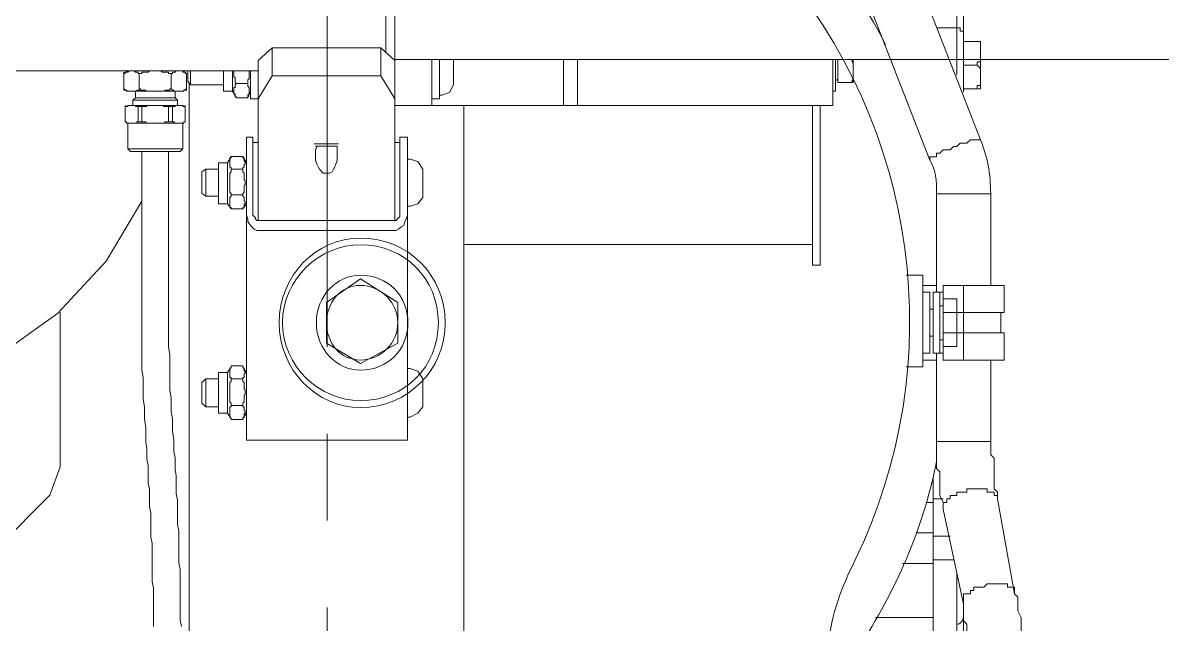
# Model space of a CAD drawing. Header units: millimetres. Extents: x 25083 to 52777, y 24772 to 45779.
# Drawn here: x 49714.1 to 49839, y 36841.2 to 36907.1 of the extents above; entities that cross this region are included whole.
import ezdxf

# ---------------------------------------------------------------- set-up
doc = ezdxf.new("R2010")
doc.units = ezdxf.units.MM
doc.layers.add('小车', color=7, linetype='Continuous')

# ---------------------------------------------------------------- blocks, each defined once
blk = doc.blocks.new('zw$D2F4')
at = {"color": 7, "lineweight": 5}
for points in [[(929.14, 1013.81), (918, 1042.4)], [(923.57, 1011.58), (912.43, 1040.18)], [(926.54, 1037.21), (926.54, 1020.87)], [(927.28, 1036.09), (927.28, 1019.01)], [(924.31, 1026.06), (926.54, 1026.06)], [(927.28, 1025.32), (927.28, 1025.69), (926.91, 1025.69), (926.91, 1026.06), (926.54, 1026.06)], [(929.14, 1024.58), (927.28, 1024.58)], [(928.77, 1024.58), (929.14, 1024.58), (929.14, 1023.47)], [(929.14, 1019.38), (929.14, 1024.58)], [(929.14, 1023.47), (929.14, 1022.35), (928.77, 1022.35), (928.77, 1021.98)], [(927.28, 1021.98), (928.77, 1021.98)], [(928.77, 1021.98), (929.14, 1021.61), (929.14, 1020.87)], [(929.14, 1020.87), (929.14, 1019.75), (928.77, 1019.75), (928.77, 1019.38)], [(927.28, 1019.38), (929.14, 1019.38)], [(923.57, 1011.58), (923.57, 1011.95), (924.31, 1011.95), (924.31, 1012.32), (924.68, 1012.32), (925.06, 1012.7), (925.8, 1012.7), (926.17, 1013.07), (926.54, 1013.07)], [(926.54, 1013.07), (926.91, 1013.44), (927.65, 1013.44), (928.03, 1013.81), (929.14, 1013.81)], [(924.31, 997.1), (924.31, 1007.87)], [(924.31, 1007.87), (930.25, 1007.87)], [(930.25, 997.84), (930.25, 1007.87)], [(861.18, 998.58), (857.47, 995.98)], [(865.27, 995.98), (861.18, 998.58)], [(922.83, 998.96), (920.97, 998.96)], [(922.83, 988.93), (922.83, 998.96)], [(924.31, 997.84), (922.83, 997.84)], [(925.06, 995.61), (925.06, 997.84)], [(931.74, 997.84), (925.06, 997.84)], [(927.28, 989.67), (927.28, 997.84)], [(931.74, 994.87), (931.74, 997.84)], [(922.83, 997.1), (923.57, 997.1)], [(923.57, 990.41), (923.57, 997.1)], [(923.94, 997.1), (923.94, 990.41)], [(925.06, 997.1), (923.94, 997.1)], [(924.68, 990.41), (924.68, 997.1)], [(857.47, 995.98), (857.47, 991.53)], [(865.27, 991.53), (865.27, 995.98)], [(924.68, 995.61), (925.06, 995.61)], [(925.06, 996.36), (925.06, 991.16)], [(925.06, 996.36), (926.54, 996.36)], [(926.54, 996.36), (926.54, 995.61)], [(926.54, 996.36), (926.54, 995.98)], [(926.54, 991.53), (926.54, 995.98)], [(926.54, 995.61), (926.54, 994.87)], [(923.57, 995.24), (923.94, 995.24)], [(925.06, 994.87), (926.54, 994.87)], [(931.74, 994.87), (926.54, 994.87)], [(926.54, 994.87), (926.54, 993.76)], [(931.37, 992.64), (931.37, 994.87)], [(926.54, 993.76), (926.54, 992.64)], [(857.47, 991.53), (861.18, 989.3)], [(861.18, 989.3), (865.27, 991.53)], [(923.57, 992.27), (923.94, 992.27)], [(924.68, 991.9), (925.06, 991.9)], [(925.06, 992.64), (926.54, 992.64)], [(925.06, 991.9), (925.06, 989.67)], [(931.74, 992.64), (926.54, 992.64)], [(926.54, 992.64), (926.54, 991.9)], [(926.54, 991.9), (926.54, 991.16)], [(926.54, 991.16), (926.54, 991.53)], [(931.74, 989.67), (931.74, 992.64)], [(923.57, 990.41), (922.83, 990.41)], [(925.06, 990.41), (923.94, 990.41)], [(924.31, 980.76), (924.31, 990.41)], [(925.06, 991.16), (926.54, 991.16)], [(924.31, 989.67), (922.83, 989.67)], [(931.74, 989.67), (925.06, 989.67)], [(930.25, 980.76), (930.25, 989.67)], [(922.83, 988.93), (920.97, 988.93)], [(924.31, 980.76), (930.25, 980.76)], [(925.06, 973.33), (925.06, 974.07), (924.68, 974.82), (924.68, 977.42), (924.31, 977.79), (924.31, 980.76)], [(931, 974.45), (931, 975.19), (930.63, 975.56), (930.63, 978.9), (930.25, 979.27), (930.25, 980.76)], [(923.94, 951.42), (923.94, 976.67)], [(925.06, 973.33), (925.06, 974.07), (925.43, 974.07), (925.43, 974.45), (925.8, 974.45), (925.8, 974.82), (926.54, 974.82), (926.54, 975.19), (927.65, 975.19), (927.65, 975.56), (928.03, 975.56)], [(928.03, 975.56), (929.88, 975.56), (929.88, 975.19), (930.25, 975.19), (930.63, 975.19), (930.63, 974.82), (931, 974.82), (931, 974.45)], [(923.94, 974.07), (923.2, 974.07)], [(923.94, 974.45), (925.06, 974.45)], [(932.85, 964.05), (931, 974.45)], [(927.28, 962.93), (925.06, 973.33)], [(923.94, 970.73), (922.08, 970.73)], [(923.94, 970.36), (925.8, 970.36)], [(923.94, 967.39), (920.6, 967.39)], [(923.94, 967.76), (926.17, 967.76)], [(926.54, 966.28), (926.54, 954.76)], [(927.28, 962.93), (927.28, 964.05), (927.65, 964.05), (928.03, 964.05), (928.03, 964.42), (928.4, 964.42), (928.4, 964.79), (929.51, 964.79), (929.88, 965.16)], [(929.88, 965.16), (932.11, 965.16), (932.11, 964.79), (932.48, 964.79), (932.85, 964.79), (932.85, 964.05)], [(927.65, 956.99), (927.65, 960.71), (927.28, 961.08), (927.28, 962.93)], [(933.6, 956.99), (933.6, 961.45), (933.23, 962.19), (933.23, 963.68), (932.85, 964.05)], [(927.28, 962.19), (927.28, 954.76)], [(917.63, 961.45), (923.94, 961.45)]]:
    blk.add_lwpolyline(points, dxfattribs=at)
for points in [[(918.74, 1024.21), (916.51, 1028.66), (913.54, 1032.75), (910.2, 1036.46)], [(915.4, 967.76), (925.8, 989.3), (922.46, 1015.3), (906.49, 1033.49)], [(930.25, 1007.87), (930.25, 1010.1), (929.88, 1011.95), (929.14, 1013.81)], [(924.31, 1007.87), (924.31, 1009.35), (924.31, 1010.47), (923.57, 1011.58)], [(915.77, 958.11), (919.86, 964.42), (922.83, 971.1), (924.31, 978.53)], [(915.4, 967.76), (913.91, 964.79), (912.8, 961.82), (912.43, 958.48)], [(926.54, 960.71), (926.91, 960.71), (927.28, 961.08), (927.28, 961.82)]]:
    blk.add_open_spline(points, degree=3, dxfattribs=at)
for points in [[(861.18, 1003.04), (856.35, 1003.04), (852.27, 998.96), (852.27, 993.76), (852.27, 988.56), (856.35, 984.47), (861.18, 984.47), (866.38, 984.47), (870.47, 988.56), (870.47, 993.76), (870.47, 998.96), (866.38, 1003.04), (861.18, 1003.04)], [(861.18, 1002.3), (856.73, 1002.3), (852.64, 998.58), (852.64, 993.76), (852.64, 988.93), (856.73, 985.22), (861.18, 985.22), (866.01, 985.22), (869.72, 988.93), (869.72, 993.76), (869.72, 998.58), (866.01, 1002.3), (861.18, 1002.3)], [(861.18, 998.96), (858.58, 998.96), (856.35, 996.73), (856.35, 993.76), (856.35, 990.79), (858.58, 988.56), (861.18, 988.56), (864.15, 988.56), (866.38, 990.79), (866.38, 993.76), (866.38, 996.73), (864.15, 998.96), (861.18, 998.96)], [(861.18, 997.84), (858.95, 997.84), (857.47, 995.98), (857.47, 993.76), (857.47, 991.53), (858.95, 989.67), (861.18, 989.67), (863.41, 989.67), (865.27, 991.53), (865.27, 993.76), (865.27, 995.98), (863.41, 997.84), (861.18, 997.84)]]:
    blk.add_open_spline(points, degree=3, knots=[0, 0, 0, 0, 1, 1, 1, 2, 2, 2, 3, 3, 3, 4, 4, 4, 4], dxfattribs=at)
blk = doc.blocks.new('A$C1A4175F5')
at = {"layer": '小车', "color": 7, "lineweight": 0}
for points in [[(1126.185, 883.869), (1126.185, 950.922)], [(1123.665, 890.029), (1123.665, 890.169)], [(1124.925, 890.169), (1124.785, 890.169), (1124.645, 890.169), (1124.505, 890.169), (1124.365, 890.169), (1124.225, 890.169), (1124.085, 890.169), (1123.945, 890.169), (1123.945, 890.029), (1123.805, 890.029), (1123.665, 890.029)], [(1124.925, 890.169), (1123.665, 890.169)], [(1123.665, 888.489), (1123.665, 890.029)], [(1125.345, 890.169), (1125.205, 890.169), (1125.065, 890.169), (1124.925, 890.169)], [(1126.185, 890.169), (1124.925, 890.169)], [(1126.185, 890.029), (1126.045, 890.029), (1125.905, 890.029), (1125.765, 890.169), (1125.625, 890.169), (1125.485, 890.169), (1125.345, 890.169)], [(1121.145, 887.929), (1126.185, 887.929)], [(1121.145, 884.709), (1121.145, 887.929)], [(1122.685, 888.209), (1126.185, 888.209)], [(1122.685, 888.209), (1122.685, 887.929)], [(1126.185, 888.489), (1123.665, 888.489)], [(1123.945, 888.489), (1123.945, 888.209)], [(1103.647, 886.529), (1105.187, 886.529)], [(1103.647, 886.529), (1103.647, 885.689)], [(1105.187, 885.689), (1103.647, 885.689)], [(1105.187, 886.529), (1121.145, 886.529)], [(1121.145, 885.689), (1105.187, 885.689)], [(1105.887, 885.689), (1105.887, 847.473)], [(1121.145, 884.709), (1121.145, 862.452)], [(1126.185, 883.869), (1126.185, 868.891)], [(1126.185, 839.914), (1126.185, 868.891)], [(1121.145, 862.452), (1121.145, 859.932)], [(1121.145, 859.932), (1121.145, 858.392)], [(1121.145, 859.932), (1126.185, 859.932)], [(1121.145, 852.793), (1121.145, 858.392)], [(1121.145, 858.392), (1122.685, 858.392)], [(1126.185, 858.392), (1121.145, 858.392)], [(1122.685, 858.392), (1126.185, 858.392)], [(1121.145, 852.793), (1121.145, 848.593)], [(1121.145, 848.593), (1121.145, 843.973)], [(1121.145, 847.473), (1061.651, 847.473)], [(1123.385, 846.353), (1122.545, 845.933), (1122.265, 845.093)], [(1123.385, 846.353), (1126.185, 846.353)], [(1121.845, 844.813), (1126.185, 844.813)], [(1121.845, 844.813), (1121.845, 843.973)], [(1122.265, 845.093), (1122.265, 844.813)], [(1088.109, 842.994), (1087.409, 842.434), (1086.989, 841.594)], [(1088.109, 842.994), (1091.188, 842.994)], [(1092.308, 841.594), (1092.028, 842.434), (1091.188, 842.994)], [(1111.066, 842.994), (1110.366, 842.434), (1110.086, 841.594)], [(1111.066, 842.994), (1114.146, 842.994)], [(1115.266, 841.594), (1114.986, 842.434), (1114.146, 842.994)], [(1121.145, 843.973), (1123.665, 843.973)], [(1121.145, 843.973), (1121.145, 839.914)], [(1123.665, 843.973), (1126.185, 843.973)], [(1084.469, 841.314), (1084.469, 841.174), (1084.469, 841.034), (1084.469, 840.894), (1084.469, 840.754), (1084.469, 840.474), (1084.469, 840.334), (1084.469, 840.054), (1084.469, 839.774)], [(1084.469, 841.314), (1109.526, 841.314)], [(1086.989, 841.594), (1086.989, 841.314)], [(1092.308, 841.594), (1092.308, 841.314)], [(1109.526, 841.314), (1109.106, 841.314), (1108.686, 841.174), (1108.406, 841.034), (1107.987, 840.894), (1107.847, 840.614), (1107.567, 840.334), (1107.427, 840.054), (1107.427, 839.774)], [(1109.526, 840.474), (1109.386, 840.474), (1109.106, 840.474), (1108.966, 840.474), (1108.826, 840.334), (1108.686, 840.194), (1108.546, 840.054), (1108.546, 839.914), (1108.546, 839.774)], [(1117.086, 840.474), (1108.966, 840.474)], [(1109.526, 841.314), (1113.446, 841.314)], [(1113.446, 840.474), (1109.526, 840.474)], [(1110.086, 841.594), (1110.086, 841.314)], [(1111.206, 840.474), (1111.346, 840.474)], [(1113.446, 841.314), (1115.266, 841.314)], [(1115.266, 840.474), (1113.446, 840.474)], [(1114.146, 840.474), (1114.286, 840.474)], [(1115.266, 841.594), (1115.266, 841.314)], [(1116.106, 841.314), (1115.266, 841.314)], [(1115.266, 840.474), (1116.106, 840.474)], [(1116.106, 841.314), (1117.646, 841.314)], [(1117.646, 840.474), (1116.106, 840.474)], [(1117.086, 839.914), (1117.086, 840.474)], [(1117.646, 840.474), (1117.646, 841.314)], [(1084.469, 839.774), (1084.469, 825.075)], [(1107.427, 825.075), (1107.427, 839.774)], [(1108.546, 839.914), (1121.845, 839.914)], [(1108.546, 839.774), (1108.546, 825.075)], [(1121.845, 839.914), (1124.365, 838.374)], [(1126.045, 839.914), (1121.845, 839.914)], [(1126.045, 839.914), (1136.264, 839.914)], [(1126.045, 839.914), (1127.445, 838.374)], [(1124.365, 838.374), (1127.445, 838.374)], [(1124.365, 838.374), (1124.365, 826.475)], [(1135.424, 838.934), (1126.885, 838.934)], [(1127.445, 826.475), (1127.445, 838.374)], [(1116.666, 833.614), (1116.246, 833.614), (1115.826, 833.614), (1115.406, 833.614), (1115.126, 833.614), (1114.706, 833.474), (1114.426, 833.335), (1114.146, 833.195), (1113.866, 833.055), (1113.726, 832.775), (1113.726, 832.495), (1113.726, 832.355), (1113.726, 832.075), (1113.866, 831.935), (1114.146, 831.655), (1114.426, 831.515), (1114.706, 831.375), (1115.126, 831.235), (1115.406, 831.235), (1115.826, 831.235), (1116.246, 831.235), (1116.666, 831.375)], [(1116.666, 831.235), (1116.666, 833.614)], [(1116.946, 831.095), (1116.946, 833.754)], [(1124.365, 826.475), (1121.845, 824.935)], [(1127.445, 826.475), (1124.365, 826.475)], [(1127.445, 826.475), (1126.045, 824.935)], [(1084.469, 825.075), (1084.469, 824.795), (1084.469, 824.515), (1084.469, 824.235), (1084.469, 824.095), (1084.469, 823.815), (1084.469, 823.675)], [(1107.427, 825.075), (1107.427, 824.795), (1107.567, 824.515), (1107.847, 824.235), (1107.987, 824.095), (1108.406, 823.815), (1108.686, 823.815), (1109.106, 823.675), (1109.526, 823.675)], [(1108.546, 825.075), (1108.546, 824.935), (1108.546, 824.795), (1108.686, 824.655), (1108.826, 824.655), (1108.966, 824.515), (1109.106, 824.375), (1109.386, 824.375), (1109.526, 824.375)], [(1121.845, 824.935), (1108.546, 824.935)], [(1109.106, 824.375), (1117.086, 824.375)], [(1109.526, 824.375), (1113.446, 824.375)], [(1111.206, 824.375), (1111.346, 824.375)], [(1113.446, 824.375), (1115.266, 824.375)], [(1114.146, 824.375), (1114.286, 824.375)], [(1116.106, 824.375), (1115.266, 824.375)], [(1116.106, 824.375), (1117.646, 824.375)], [(1117.086, 824.935), (1117.086, 824.375)], [(1117.646, 824.375), (1117.646, 823.675)], [(1121.845, 824.935), (1126.045, 824.935)], [(1121.845, 824.095), (1121.845, 824.935)], [(1124.925, 824.935), (1124.925, 751.163)], [(1109.526, 823.675), (1084.469, 823.675)], [(1086.709, 823.256), (1086.849, 823.256), (1086.989, 823.396), (1087.129, 823.396), (1087.269, 823.396), (1087.409, 823.396), (1087.409, 823.536), (1087.549, 823.536), (1087.689, 823.536), (1087.689, 823.396), (1087.829, 823.396), (1087.969, 823.396), (1088.109, 823.396), (1088.109, 823.256), (1088.249, 823.256)], [(1086.709, 823.256), (1086.709, 821.996)], [(1086.849, 823.256), (1086.709, 823.256)], [(1087.409, 823.675), (1086.849, 823.256)], [(1088.249, 823.256), (1088.389, 823.256), (1088.529, 823.256), (1088.669, 823.396), (1088.809, 823.396), (1088.948, 823.396), (1089.088, 823.396), (1089.228, 823.396), (1089.368, 823.396), (1089.508, 823.536), (1089.648, 823.536), (1089.788, 823.536), (1089.928, 823.536), (1090.068, 823.396), (1090.208, 823.396), (1090.348, 823.396), (1090.488, 823.396), (1090.628, 823.396), (1090.768, 823.396), (1090.908, 823.256), (1091.048, 823.256), (1091.188, 823.256)], [(1088.249, 823.256), (1088.249, 821.996)], [(1091.188, 823.256), (1091.328, 823.256), (1091.328, 823.396), (1091.468, 823.396)], [(1091.188, 823.256), (1091.188, 821.996)], [(1091.468, 823.396), (1091.608, 823.396), (1091.748, 823.396), (1091.748, 823.536), (1091.888, 823.536), (1092.028, 823.536), (1092.028, 823.396), (1092.168, 823.396), (1092.308, 823.396), (1092.448, 823.256), (1092.588, 823.256)], [(1091.888, 823.675), (1092.448, 823.256)], [(1092.588, 823.256), (1092.588, 821.996)], [(1113.446, 823.675), (1109.526, 823.675)], [(1110.366, 823.675), (1109.806, 823.256)], [(1109.806, 823.256), (1109.946, 823.256), (1109.946, 823.396), (1110.086, 823.396), (1110.226, 823.396)], [(1109.806, 823.256), (1109.806, 821.996)], [(1109.806, 823.256), (1109.946, 823.256)], [(1110.226, 823.396), (1110.366, 823.396), (1110.366, 823.536), (1110.506, 823.536), (1110.646, 823.536), (1110.646, 823.396), (1110.786, 823.396), (1110.926, 823.396), (1111.066, 823.396), (1111.206, 823.256), (1111.346, 823.256)], [(1111.346, 823.256), (1111.486, 823.256), (1111.626, 823.396), (1111.766, 823.396), (1111.906, 823.396), (1112.046, 823.396), (1112.186, 823.396), (1112.326, 823.396), (1112.466, 823.536), (1112.606, 823.536), (1112.746, 823.536), (1112.886, 823.536), (1113.026, 823.396), (1113.166, 823.396), (1113.306, 823.396), (1113.446, 823.396), (1113.586, 823.396), (1113.726, 823.396), (1113.866, 823.256), (1114.006, 823.256), (1114.146, 823.256)], [(1111.346, 821.996), (1111.346, 823.256)], [(1115.266, 823.675), (1113.446, 823.675)], [(1114.146, 823.256), (1114.286, 823.256), (1114.426, 823.396), (1114.566, 823.396), (1114.706, 823.396), (1114.706, 823.536), (1114.846, 823.536), (1114.986, 823.536), (1114.986, 823.396), (1115.126, 823.396), (1115.266, 823.396), (1115.406, 823.396), (1115.406, 823.256), (1115.546, 823.256)], [(1114.146, 823.256), (1114.146, 821.996)], [(1114.846, 823.675), (1115.546, 823.256)], [(1115.266, 823.675), (1116.106, 823.675)], [(1115.546, 823.256), (1115.546, 821.996)], [(1117.646, 823.675), (1116.106, 823.675)], [(1124.925, 824.095), (1121.845, 824.095)], [(1122.685, 824.095), (1121.985, 823.815)], [(1121.985, 823.815), (1122.125, 823.815), (1122.265, 823.815), (1122.405, 823.955), (1122.545, 823.955), (1122.685, 823.955), (1122.825, 823.955), (1122.965, 823.955), (1123.105, 823.955), (1123.245, 823.815), (1123.385, 823.815), (1123.525, 823.815)], [(1121.985, 823.815), (1121.985, 822.556)], [(1123.525, 823.815), (1123.665, 823.815), (1123.805, 823.815), (1123.945, 823.815), (1124.085, 823.955), (1124.225, 823.955), (1124.365, 823.955), (1124.505, 823.955), (1124.645, 823.955), (1124.785, 823.955), (1124.925, 823.955)], [(1123.525, 823.815), (1123.525, 822.556)], [(1086.849, 821.996), (1086.709, 821.996)], [(1086.709, 821.996), (1086.849, 821.996)], [(1088.249, 821.996), (1088.109, 821.996), (1088.109, 821.856), (1087.969, 821.856), (1087.829, 821.856), (1087.689, 821.856), (1087.549, 821.856), (1087.409, 821.856), (1087.269, 821.856), (1087.129, 821.856), (1086.989, 821.856), (1086.849, 821.996)], [(1087.409, 821.576), (1086.849, 821.996)], [(1091.188, 821.996), (1091.048, 821.996), (1090.908, 821.996), (1090.768, 821.856), (1090.628, 821.856), (1090.488, 821.856), (1090.348, 821.856), (1090.208, 821.856), (1090.068, 821.856), (1089.928, 821.856), (1089.788, 821.856), (1089.648, 821.856), (1089.508, 821.856), (1089.368, 821.856), (1089.228, 821.856), (1089.088, 821.856), (1088.948, 821.856), (1088.809, 821.856), (1088.669, 821.856), (1088.529, 821.996), (1088.389, 821.996), (1088.249, 821.996)], [(1092.588, 821.996), (1092.448, 821.996), (1092.308, 821.856), (1092.168, 821.856), (1092.028, 821.856), (1091.888, 821.856), (1091.748, 821.856), (1091.608, 821.856), (1091.468, 821.856), (1091.328, 821.856), (1091.328, 821.996), (1091.188, 821.996)], [(1091.888, 821.576), (1092.448, 821.996)], [(1109.806, 821.996), (1109.946, 821.996)], [(1111.346, 821.996), (1111.206, 821.996), (1111.066, 821.856), (1110.926, 821.856), (1110.786, 821.856), (1110.646, 821.856), (1110.506, 821.856), (1110.366, 821.856), (1110.226, 821.856), (1110.086, 821.856), (1109.946, 821.856), (1109.946, 821.996), (1109.806, 821.996)], [(1110.366, 821.576), (1109.806, 821.996)], [(1112.606, 821.856), (1112.466, 821.856), (1112.326, 821.856), (1112.186, 821.856), (1112.046, 821.856), (1111.906, 821.856), (1111.766, 821.856), (1111.626, 821.856), (1111.486, 821.996), (1111.346, 821.996)], [(1114.146, 821.996), (1114.006, 821.996), (1113.866, 821.996), (1113.726, 821.856), (1113.586, 821.856), (1113.446, 821.856), (1113.306, 821.856), (1113.166, 821.856), (1113.026, 821.856), (1112.886, 821.856), (1112.746, 821.856), (1112.606, 821.856)], [(1115.546, 821.996), (1115.406, 821.996), (1115.406, 821.856), (1115.266, 821.856), (1115.126, 821.856), (1114.986, 821.856), (1114.846, 821.856), (1114.706, 821.856), (1114.566, 821.856), (1114.426, 821.856), (1114.286, 821.996), (1114.146, 821.996)], [(1114.846, 821.576), (1115.546, 821.996)], [(1123.525, 822.556), (1123.385, 822.416), (1123.245, 822.416), (1123.105, 822.416), (1123.105, 822.276), (1122.965, 822.276), (1122.825, 822.276), (1122.685, 822.276), (1122.545, 822.276), (1122.405, 822.276), (1122.405, 822.416), (1122.265, 822.416), (1122.125, 822.416), (1121.985, 822.556)], [(1122.685, 822.136), (1121.985, 822.556)], [(1122.685, 822.136), (1124.925, 822.136)], [(1122.685, 822.136), (1122.685, 821.156)], [(1124.925, 822.276), (1124.785, 822.276), (1124.645, 822.276), (1124.505, 822.276), (1124.365, 822.276), (1124.225, 822.276), (1124.225, 822.416), (1124.085, 822.416), (1123.945, 822.416), (1123.805, 822.416), (1123.665, 822.416), (1123.525, 822.556)], [(1087.409, 821.576), (1091.888, 821.576)], [(1087.409, 821.576), (1087.409, 820.596)], [(1087.409, 820.596), (1091.888, 820.596)], [(1088.109, 820.596), (1088.109, 819.196)], [(1091.188, 820.596), (1091.188, 819.196)], [(1091.888, 821.576), (1091.888, 820.596)], [(1110.366, 821.576), (1110.366, 820.596)], [(1110.366, 821.576), (1114.846, 821.576)], [(1110.366, 820.596), (1114.846, 820.596)], [(1111.206, 820.596), (1111.206, 819.196)], [(1114.146, 820.596), (1114.146, 819.196)], [(1114.846, 821.576), (1114.846, 820.596)], [(1122.685, 821.156), (1124.925, 821.156)], [(1123.385, 821.156), (1123.385, 817.516)], [(1088.109, 819.196), (1091.188, 819.196)], [(1088.529, 818.776), (1088.109, 819.196)], [(1090.768, 818.776), (1091.188, 819.196)], [(1111.486, 818.776), (1111.206, 819.196)], [(1111.206, 819.196), (1114.146, 819.196)], [(1113.866, 818.776), (1114.146, 819.196)], [(1090.768, 818.776), (1088.529, 818.776)], [(1113.866, 818.776), (1111.486, 818.776)], [(1123.525, 817.376), (1062.491, 817.376)], [(1119.325, 816.956), (1119.325, 816.816), (1119.185, 816.816), (1119.185, 816.676), (1119.185, 816.536), (1119.185, 816.396), (1119.185, 816.256)], [(1119.185, 816.676), (1119.325, 816.956)], [(1119.325, 816.956), (1119.465, 816.956)], [(1119.325, 816.956), (1121.005, 816.956)], [(1119.325, 816.956), (1121.005, 816.956)], [(1121.005, 816.956), (1121.145, 816.956)], [(1121.145, 816.676), (1121.005, 816.676), (1121.005, 816.816), (1121.005, 816.956)], [(1121.145, 816.676), (1121.005, 816.956)], [(1122.965, 817.096), (1122.825, 817.096), (1122.825, 816.956), (1122.825, 816.816), (1122.685, 816.816), (1122.685, 816.676), (1122.685, 816.536), (1122.685, 816.396), (1122.685, 816.256)], [(1122.685, 816.676), (1122.965, 817.096)], [(1122.965, 817.096), (1124.645, 817.096)], [(1123.385, 817.516), (1124.925, 817.516)], [(1123.805, 817.236), (1123.385, 817.516)], [(1124.925, 817.236), (1123.805, 817.236)], [(1124.645, 817.096), (1124.645, 816.956), (1124.785, 816.956)], [(1124.925, 816.676), (1124.645, 817.096)], [(1124.785, 816.956), (1124.785, 816.816), (1124.785, 816.676), (1124.925, 816.676), (1124.925, 816.536), (1124.925, 816.396), (1124.925, 816.256)], [(1084.469, 815.696), (1083.769, 815.696), (1083.209, 815.696), (1082.509, 815.836), (1081.949, 815.836), (1081.249, 815.836), (1080.549, 815.976), (1079.989, 815.976), (1079.289, 815.976), (1078.59, 815.976), (1077.89, 816.116), (1077.33, 816.116), (1076.63, 816.116), (1075.93, 816.116), (1075.23, 816.116), (1074.53, 816.256), (1073.83, 816.256), (1073.13, 816.256), (1072.43, 816.256), (1071.73, 816.256), (1071.03, 816.256), (1070.33, 816.396), (1069.63, 816.396), (1068.931, 816.396), (1068.231, 816.396), (1067.531, 816.396), (1066.831, 816.396), (1066.131, 816.396), (1065.431, 816.396), (1064.731, 816.396), (1064.031, 816.536)], [(1085.449, 815.556), (1084.469, 815.696)], [(1098.048, 815.136), (1097.208, 815.136), (1096.368, 815.136), (1095.528, 815.136), (1094.688, 815.136), (1093.848, 815.276), (1093.008, 815.276), (1092.308, 815.276), (1091.468, 815.276), (1090.628, 815.276), (1089.928, 815.276), (1089.088, 815.416), (1088.389, 815.416), (1087.549, 815.416), (1086.849, 815.556), (1086.149, 815.556), (1085.449, 815.556)], [(1116.106, 816.396), (1116.386, 816.676)], [(1116.106, 812.337), (1116.106, 816.396)], [(1116.386, 812.197), (1116.386, 816.676)], [(1119.185, 816.676), (1116.386, 816.676)], [(1119.185, 816.676), (1119.185, 816.256)], [(1119.185, 816.256), (1119.185, 816.116), (1119.185, 815.976), (1119.185, 815.836), (1119.325, 815.696), (1119.325, 815.556)], [(1119.185, 813.737), (1119.185, 816.256)], [(1119.325, 815.556), (1121.005, 815.556)], [(1119.325, 815.136), (1119.325, 815.556)], [(1121.145, 816.256), (1121.145, 816.116), (1121.145, 815.976), (1121.145, 815.836), (1121.005, 815.836), (1121.005, 815.696), (1121.005, 815.556)], [(1121.005, 815.136), (1121.005, 815.556)], [(1121.145, 816.676), (1121.145, 816.256)], [(1121.145, 816.256), (1121.145, 816.396), (1121.145, 816.536), (1121.145, 816.676)], [(1121.145, 816.256), (1121.145, 813.737)], [(1121.145, 816.116), (1121.705, 816.116)], [(1121.705, 812.477), (1121.705, 816.116)], [(1121.985, 815.836), (1121.705, 816.116)], [(1121.985, 815.836), (1121.985, 812.617)], [(1121.985, 815.836), (1122.685, 815.836)], [(1122.685, 816.676), (1122.685, 816.256)], [(1122.685, 816.256), (1122.685, 816.116), (1122.685, 815.976), (1122.685, 815.836), (1122.685, 815.696), (1122.825, 815.696), (1122.825, 815.556), (1122.965, 815.416)], [(1122.685, 813.737), (1122.685, 816.256)], [(1124.925, 816.256), (1124.925, 816.116), (1124.925, 815.976), (1124.785, 815.836), (1124.785, 815.696), (1124.785, 815.556), (1124.645, 815.556), (1124.645, 815.416)], [(1116.106, 815.136), (1098.048, 815.136)], [(1119.185, 813.737), (1119.185, 813.876), (1119.185, 814.016), (1119.185, 814.156), (1119.185, 814.296), (1119.185, 814.436), (1119.185, 814.576), (1119.185, 814.716), (1119.325, 814.716)], [(1119.325, 815.136), (1121.005, 815.136)], [(1119.325, 814.716), (1119.325, 814.856), (1119.325, 814.996), (1119.325, 815.136)], [(1121.005, 815.136), (1121.005, 814.996), (1121.005, 814.856), (1121.005, 814.716), (1121.005, 814.576), (1121.145, 814.576), (1121.145, 814.436), (1121.145, 814.296)], [(1121.145, 814.296), (1121.145, 814.156), (1121.145, 814.016), (1121.145, 813.876), (1121.145, 813.737)], [(1122.965, 815.416), (1122.965, 815.276), (1122.825, 815.276), (1122.825, 815.136), (1122.825, 814.996), (1122.825, 814.856), (1122.825, 814.716), (1122.685, 814.716), (1122.685, 814.576), (1122.685, 814.436), (1122.685, 814.296), (1122.685, 814.156), (1122.685, 814.016), (1122.685, 813.876), (1122.685, 813.737)], [(1122.965, 815.416), (1124.645, 815.416)], [(1124.645, 815.416), (1124.645, 815.276), (1124.645, 815.136), (1124.785, 815.136), (1124.785, 814.996), (1124.785, 814.856), (1124.785, 814.716), (1124.785, 814.576), (1124.785, 814.436), (1124.925, 814.296), (1124.925, 814.156), (1124.925, 814.016), (1124.925, 813.876), (1124.925, 813.737)], [(1084.189, 812.617), (1083.629, 812.757), (1082.929, 812.757), (1082.369, 812.757), (1081.669, 812.897), (1081.109, 812.897), (1080.409, 812.897), (1079.709, 812.897), (1079.149, 813.037), (1078.45, 813.037), (1077.75, 813.037), (1077.19, 813.037), (1076.49, 813.177), (1075.79, 813.177), (1075.09, 813.177), (1074.39, 813.177), (1073.83, 813.177), (1073.13, 813.317), (1072.43, 813.317), (1071.73, 813.317), (1071.03, 813.317), (1070.33, 813.317), (1069.63, 813.317), (1068.931, 813.317), (1068.231, 813.457), (1067.531, 813.457), (1066.831, 813.457), (1066.131, 813.457), (1065.431, 813.457), (1064.731, 813.457), (1064.031, 813.457)], [(1119.185, 811.077), (1119.185, 813.737)], [(1119.325, 812.197), (1119.325, 812.337), (1119.325, 812.477), (1119.325, 812.617), (1119.185, 812.617), (1119.185, 812.757), (1119.185, 812.897), (1119.185, 813.037), (1119.185, 813.177), (1119.185, 813.317), (1119.185, 813.457), (1119.185, 813.597), (1119.185, 813.737)], [(1121.145, 813.737), (1121.145, 813.597), (1121.145, 813.457), (1121.145, 813.317), (1121.145, 813.177), (1121.145, 813.037), (1121.145, 812.897), (1121.145, 812.757), (1121.005, 812.757), (1121.005, 812.617), (1121.005, 812.477), (1121.005, 812.337), (1121.005, 812.197)], [(1121.145, 813.737), (1121.145, 811.077)], [(1122.685, 813.737), (1122.685, 813.597), (1122.685, 813.457), (1122.685, 813.317), (1122.685, 813.177), (1122.685, 813.037), (1122.685, 812.897), (1122.685, 812.757), (1122.685, 812.617), (1122.825, 812.617)], [(1122.685, 811.077), (1122.685, 813.737)], [(1124.925, 813.737), (1124.925, 813.597), (1124.925, 813.457), (1124.925, 813.317), (1124.925, 813.177), (1124.925, 813.037), (1124.785, 812.897), (1124.785, 812.757), (1124.785, 812.617), (1124.785, 812.477), (1124.785, 812.337), (1124.785, 812.197), (1124.645, 812.197), (1124.645, 812.057), (1124.645, 811.917)], [(1085.169, 812.617), (1084.189, 812.617)], [(1098.048, 812.197), (1097.208, 812.197), (1096.368, 812.197), (1095.528, 812.197), (1094.688, 812.197), (1093.848, 812.197), (1093.008, 812.197), (1092.168, 812.197), (1091.328, 812.337), (1090.488, 812.337), (1089.788, 812.337), (1088.948, 812.337), (1088.109, 812.477), (1087.409, 812.477), (1086.709, 812.477), (1085.869, 812.617), (1085.169, 812.617)], [(1110.646, 812.197), (1104.067, 808.277), (1098.328, 802.958), (1093.848, 796.658), (1090.768, 789.659)], [(1116.106, 812.197), (1098.048, 812.197)], [(1116.106, 812.337), (1116.106, 810.937)], [(1116.386, 810.657), (1116.386, 812.197)], [(1119.185, 811.077), (1119.185, 811.217), (1119.185, 811.357), (1119.185, 811.497), (1119.185, 811.637), (1119.325, 811.637), (1119.325, 811.777)], [(1119.325, 812.197), (1121.005, 812.197)], [(1119.325, 811.777), (1119.325, 812.197)], [(1119.325, 811.777), (1121.005, 811.777)], [(1121.005, 811.777), (1121.005, 812.197)], [(1121.005, 811.777), (1121.005, 811.637), (1121.005, 811.497), (1121.145, 811.497), (1121.145, 811.357), (1121.145, 811.217), (1121.145, 811.077)], [(1121.705, 811.217), (1121.705, 812.477)], [(1121.985, 812.617), (1121.985, 811.497)], [(1122.965, 811.917), (1122.825, 811.917), (1122.825, 811.777), (1122.825, 811.637), (1122.685, 811.637), (1122.685, 811.497), (1122.685, 811.357), (1122.685, 811.217), (1122.685, 811.077)], [(1122.825, 812.617), (1122.825, 812.477), (1122.825, 812.337), (1122.825, 812.197), (1122.825, 812.057), (1122.965, 812.057), (1122.965, 811.917)], [(1122.965, 811.917), (1124.645, 811.917)], [(1124.645, 811.917), (1124.645, 811.777), (1124.785, 811.777), (1124.785, 811.637), (1124.785, 811.497), (1124.925, 811.357), (1124.925, 811.217), (1124.925, 811.077)], [(1116.106, 810.937), (1116.386, 810.657)], [(1119.185, 810.657), (1116.386, 810.657)], [(1119.185, 810.657), (1119.185, 811.077)], [(1119.325, 810.377), (1119.325, 810.517), (1119.185, 810.517), (1119.185, 810.657), (1119.185, 810.797), (1119.185, 810.937), (1119.185, 811.077)], [(1119.185, 810.657), (1119.325, 810.377)], [(1121.145, 811.077), (1121.145, 810.937), (1121.145, 810.797), (1121.145, 810.657), (1121.005, 810.657), (1121.005, 810.517), (1121.005, 810.377)], [(1121.145, 810.657), (1121.005, 810.377)], [(1121.145, 811.217), (1121.705, 811.217)], [(1121.145, 811.077), (1121.145, 810.657)], [(1121.985, 811.497), (1121.705, 811.217)], [(1121.985, 811.497), (1122.685, 811.497)], [(1122.685, 811.077), (1122.685, 810.937), (1122.685, 810.797), (1122.685, 810.657), (1122.685, 810.517), (1122.825, 810.517), (1122.825, 810.377), (1122.825, 810.237), (1122.965, 810.237)], [(1122.685, 810.657), (1122.685, 811.077)], [(1122.685, 810.657), (1122.965, 810.237)], [(1124.925, 811.077), (1124.925, 810.937), (1124.925, 810.797), (1124.785, 810.657), (1124.785, 810.517), (1124.785, 810.377), (1124.645, 810.377), (1124.645, 810.237)], [(1124.925, 810.657), (1124.645, 810.237)], [(1119.325, 810.377), (1121.005, 810.377)], [(1119.325, 810.377), (1119.465, 810.377)], [(1119.325, 810.377), (1121.005, 810.377)], [(1121.005, 810.377), (1121.145, 810.377)], [(1122.965, 810.237), (1124.645, 810.237)], [(1124.645, 810.237), (1124.785, 810.237)], [(1081.529, 803.238), (1078.45, 802.118)], [(1081.529, 803.238), (1098.468, 803.238)], [(1078.45, 802.118), (1072.85, 796.518), (1068.791, 789.659)]]:
    blk.add_lwpolyline(points, dxfattribs=at)
at = {"layer": '小车', "color": 1, "lineweight": 0}
for points in [[(1066.131, 832.495), (1018.396, 832.495)], [(1085.169, 832.495), (1075.65, 832.495)], [(1142.283, 832.495), (1094.688, 832.495)]]:
    blk.add_lwpolyline(points, dxfattribs=at)

msp = doc.modelspace()

# ---------------------------------------------------------------- block references
msp.add_blockref('zw$D2F4', (48889.923, 35880.503))
at = {"layer": '小车', "ltscale": 10, "xscale": -1, "rotation": 270}
msp.add_blockref('A$C1A4175F5', (48914.945, 35776.933), dxfattribs=at)

doc.saveas('drawing.dxf')
